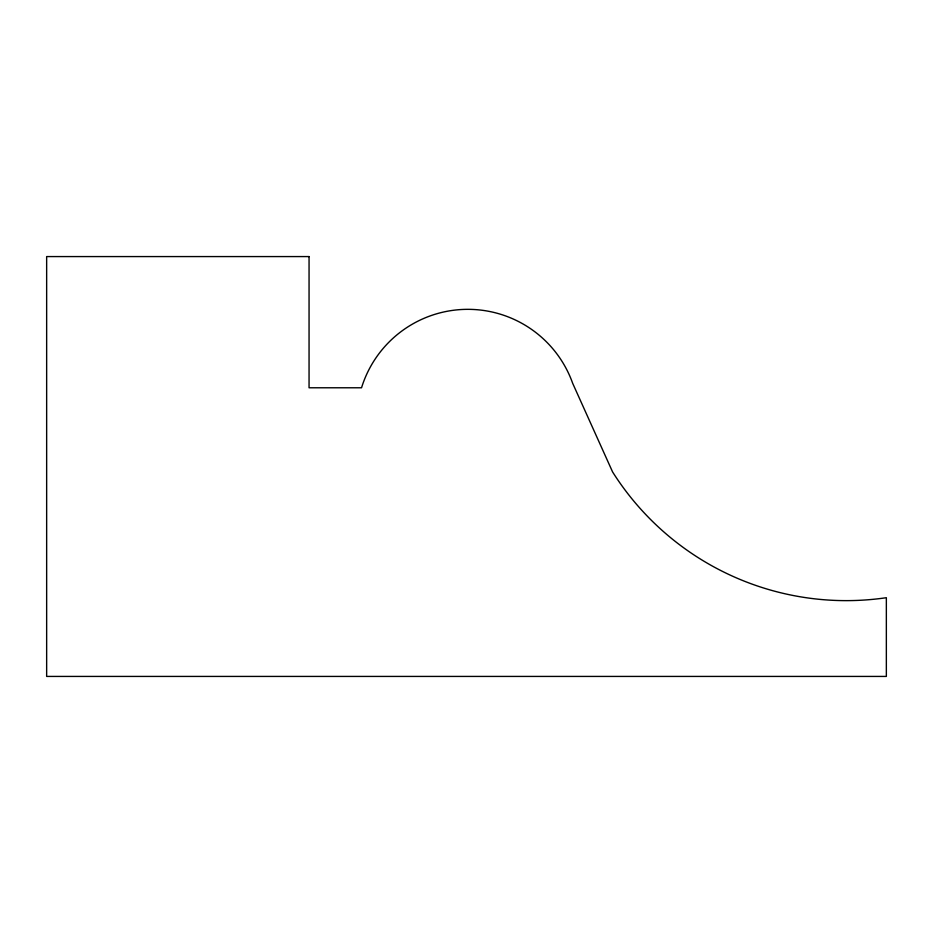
<?xml version="1.0" encoding="UTF-8"?>
<svg xmlns="http://www.w3.org/2000/svg" width="933" height="933" viewBox="0 0 933 933"><rect width="100%" height="100%" fill="white"/><g stroke="black" fill="none" stroke-linecap="round" stroke-linejoin="round"><path stroke-width="1.4" d="M309.056 256.575L46.65 256.575L46.65 676.425L886.35 676.425L886.35 597.703A276.39 276.39 0 0 1 612.584 471.935L572.687 383.346A111.26 111.26 0 0 0 361.538 387.778L309.056 387.778L309.056 256.575"/></g></svg>
